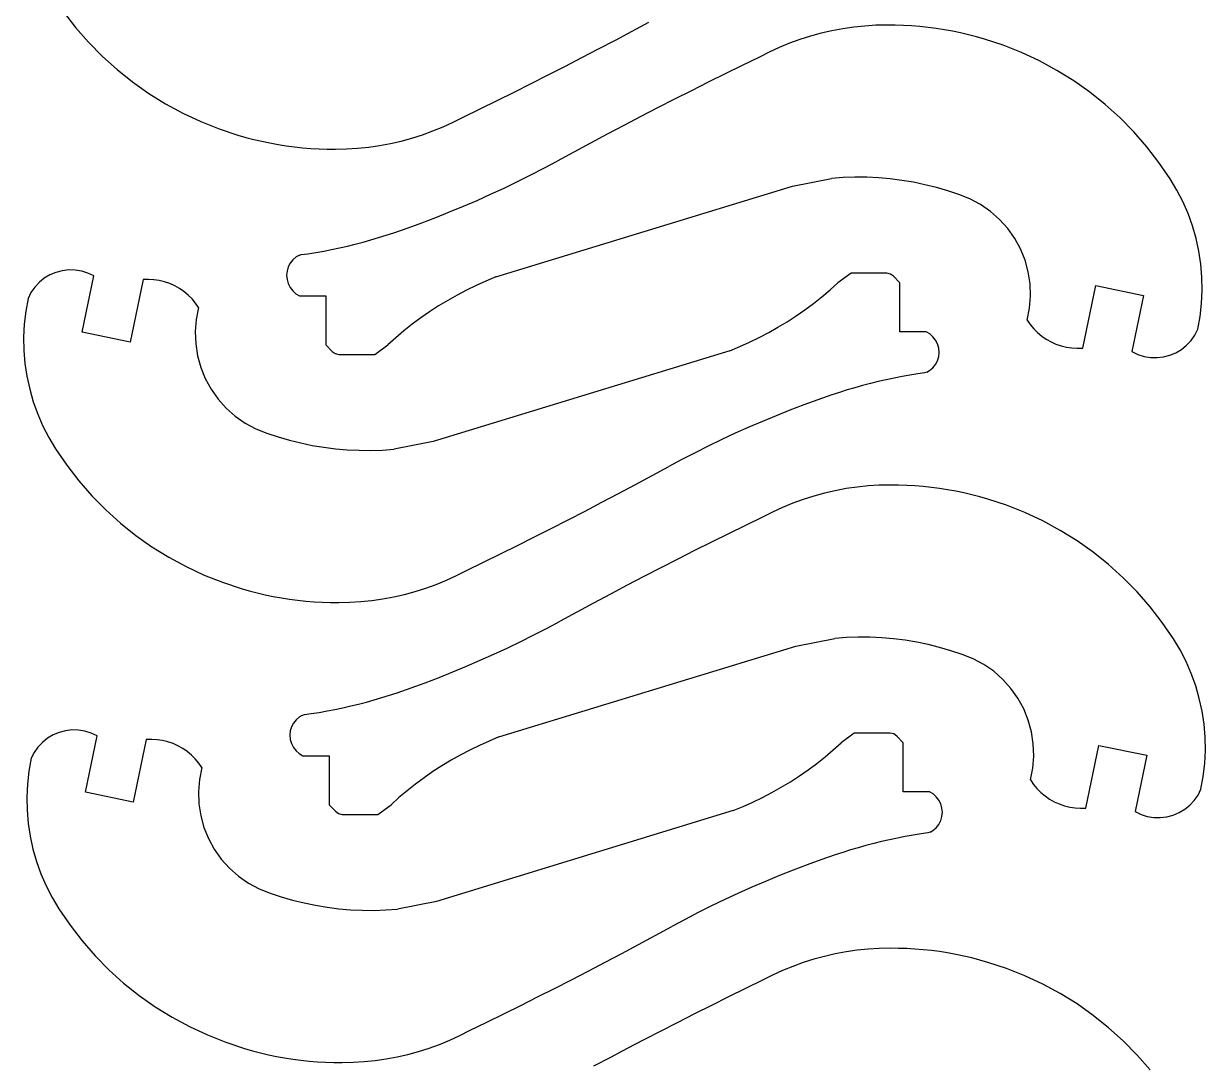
# Model space of a CAD drawing. Extents: x -3998 to 3998, y -3549 to 3549.
# Drawn here: x -1637.4 to -1275.3, y -2669.4 to -2350.4 of the extents above; entities that cross this region are included whole.
import ezdxf

# ---------------------------------------------------------------- set-up
doc = ezdxf.new("R2010")
doc.units = 0
doc.header["$MEASUREMENT"] = 0
doc.layers.get('0').update_dxf_attribs({"linetype": 'CONTINUOUS'})

msp = doc.modelspace()

# ---------------------------------------------------------------- linework, layer by layer
for p, q in [((-1625.23, -2346.72), (-1621.52, -2351.51)), ((-1450.96, -2352.65), (-1445.84, -2349.9)), ((-1621.52, -2351.51), (-1617.54, -2356.08)), ((-1456.09, -2355.38), (-1450.96, -2352.65)), ((-1396.28, -2354.18), (-1399.52, -2355.21)), ((-1393.01, -2353.29), (-1396.28, -2354.18)), ((-1389.7, -2352.53), (-1393.01, -2353.29)), ((-1386.36, -2351.91), (-1389.7, -2352.53)), ((-1383, -2351.43), (-1386.36, -2351.91)), ((-1379.63, -2351.09), (-1383, -2351.43)), ((-1376.24, -2350.88), (-1379.63, -2351.09)), ((-1372.85, -2350.82), (-1376.24, -2350.88)), ((-1370.32, -2350.83), (-1372.85, -2350.82)), ((-1367.8, -2350.9), (-1370.32, -2350.83)), ((-1365.27, -2351.04), (-1367.8, -2350.9)), ((-1362.76, -2351.24), (-1365.27, -2351.04)), ((-1360.24, -2351.51), (-1362.76, -2351.24)), ((-1357.74, -2351.84), (-1360.24, -2351.51)), ((-1355.24, -2352.23), (-1357.74, -2351.84)), ((-1352.75, -2352.68), (-1355.24, -2352.23)), ((-1350.28, -2353.2), (-1352.75, -2352.68)), ((-1347.82, -2353.78), (-1350.28, -2353.2)), ((-1345.38, -2354.42), (-1347.82, -2353.78)), ((-1617.54, -2356.08), (-1613.29, -2360.4)), ((-1461.23, -2358.09), (-1456.09, -2355.38)), ((-1405.84, -2357.66), (-1408.93, -2359.07)), ((-1402.7, -2356.37), (-1405.84, -2357.66)), ((-1399.52, -2355.21), (-1402.7, -2356.37)), ((-1342.95, -2355.12), (-1345.38, -2354.42)), ((-1337.19, -2357.01), (-1342.95, -2355.12)), ((-1331.56, -2359.24), (-1337.19, -2357.01)), ((-1613.29, -2360.4), (-1608.79, -2364.46)), ((-1471.55, -2363.45), (-1466.39, -2360.78)), ((-1466.39, -2360.78), (-1461.23, -2358.09)), ((-1411.95, -2360.62), (-1417.18, -2363.16)), ((-1408.93, -2359.07), (-1411.95, -2360.62)), ((-1326.07, -2361.81), (-1331.56, -2359.24)), ((-1608.79, -2364.46), (-1604.06, -2368.24)), ((-1476.72, -2366.09), (-1471.55, -2363.45)), ((-1417.18, -2363.16), (-1422.39, -2365.72)), ((-1320.74, -2364.69), (-1326.07, -2361.81)), ((-1315.59, -2367.89), (-1320.74, -2364.69)), ((-1604.06, -2368.24), (-1599.11, -2371.74)), ((-1487.1, -2371.32), (-1481.91, -2368.72)), ((-1481.91, -2368.72), (-1476.72, -2366.09)), ((-1427.6, -2368.31), (-1432.79, -2370.91)), ((-1422.39, -2365.72), (-1427.6, -2368.31)), ((-1310.64, -2371.39), (-1315.59, -2367.89)), ((-1599.11, -2371.74), (-1593.96, -2374.94)), ((-1492.31, -2373.91), (-1487.1, -2371.32)), ((-1432.79, -2370.91), (-1437.98, -2373.54)), ((-1305.91, -2375.17), (-1310.64, -2371.39)), ((-1593.96, -2374.94), (-1588.63, -2377.82)), ((-1497.52, -2376.47), (-1492.31, -2373.91)), ((-1437.98, -2373.54), (-1443.15, -2376.19)), ((-1301.41, -2379.23), (-1305.91, -2375.17)), ((-1588.63, -2377.82), (-1583.14, -2380.39)), ((-1505.77, -2380.56), (-1502.75, -2379.02)), ((-1502.75, -2379.02), (-1497.52, -2376.47)), ((-1448.31, -2378.85), (-1453.47, -2381.54)), ((-1443.15, -2376.19), (-1448.31, -2378.85)), ((-1297.16, -2383.55), (-1301.41, -2379.23)), ((-1583.14, -2380.39), (-1577.51, -2382.62)), ((-1577.51, -2382.62), (-1571.75, -2384.52)), ((-1511.99, -2383.26), (-1508.86, -2381.97)), ((-1508.86, -2381.97), (-1505.77, -2380.56)), ((-1453.47, -2381.54), (-1458.61, -2384.25)), ((-1571.75, -2384.52), (-1569.32, -2385.22)), ((-1569.32, -2385.22), (-1566.88, -2385.86)), ((-1566.88, -2385.86), (-1564.42, -2386.43)), ((-1564.42, -2386.43), (-1561.94, -2386.95)), ((-1525, -2387.1), (-1521.69, -2386.34)), ((-1521.69, -2386.34), (-1518.42, -2385.45)), ((-1518.42, -2385.45), (-1515.18, -2384.42)), ((-1515.18, -2384.42), (-1511.99, -2383.26)), ((-1458.61, -2384.25), (-1463.74, -2386.98)), ((-1293.17, -2388.12), (-1297.16, -2383.55)), ((-1561.94, -2386.95), (-1559.46, -2387.4)), ((-1559.46, -2387.4), (-1556.96, -2387.8)), ((-1556.96, -2387.8), (-1554.46, -2388.12)), ((-1554.46, -2388.12), (-1551.94, -2388.39)), ((-1551.94, -2388.39), (-1549.42, -2388.59)), ((-1549.42, -2388.59), (-1546.9, -2388.73)), ((-1546.9, -2388.73), (-1544.38, -2388.8)), ((-1544.38, -2388.8), (-1541.85, -2388.82)), ((-1541.85, -2388.82), (-1538.46, -2388.75)), ((-1538.46, -2388.75), (-1535.07, -2388.55)), ((-1535.07, -2388.55), (-1531.69, -2388.2)), ((-1531.69, -2388.2), (-1528.34, -2387.72)), ((-1528.34, -2387.72), (-1525, -2387.1)), ((-1468.86, -2389.73), (-1473.97, -2392.5)), ((-1463.74, -2386.98), (-1468.86, -2389.73)), ((-1289.47, -2392.91), (-1293.17, -2388.12)), ((-1477.98, -2394.65), (-1473.97, -2392.5)), ((-1286.05, -2397.92), (-1289.47, -2392.91)), ((-1486.1, -2398.78), (-1482.03, -2396.74)), ((-1482.03, -2396.74), (-1477.98, -2394.65)), ((-1386.25, -2397.56), (-1389.85, -2397.82)), ((-1382.65, -2397.44), (-1386.25, -2397.56)), ((-1379.04, -2397.47), (-1382.65, -2397.44)), ((-1375.44, -2397.64), (-1379.04, -2397.47)), ((-1371.85, -2397.95), (-1375.44, -2397.64)), ((-1494.33, -2402.68), (-1490.2, -2400.76)), ((-1492.75, -2428.02), (-1401.77, -2400.2)), ((-1490.2, -2400.76), (-1486.1, -2398.78)), ((-1401.77, -2400.2), (-1389.85, -2397.82)), ((-1368.28, -2398.4), (-1371.85, -2397.95)), ((-1364.72, -2399), (-1368.28, -2398.4)), ((-1361.19, -2399.73), (-1364.72, -2399)), ((-1357.69, -2400.6), (-1361.19, -2399.73)), ((-1354.23, -2401.61), (-1357.69, -2400.6)), ((-1283.99, -2401.36), (-1286.05, -2397.92)), ((-1282.16, -2404.93), (-1283.99, -2401.36)), ((-1502.67, -2406.34), (-1498.49, -2404.54)), ((-1498.49, -2404.54), (-1494.33, -2402.68)), ((-1350.81, -2402.76), (-1354.23, -2401.61)), ((-1347.44, -2404.04), (-1350.81, -2402.76)), ((-1344.16, -2405.79), (-1347.44, -2404.04)), ((-1280.56, -2408.6), (-1282.16, -2404.93)), ((-1511.11, -2409.77), (-1506.88, -2408.09)), ((-1506.88, -2408.09), (-1502.67, -2406.34)), ((-1341.11, -2407.91), (-1344.16, -2405.79)), ((-1338.32, -2410.37), (-1341.11, -2407.91)), ((-1279.21, -2412.38), (-1280.56, -2408.6)), ((-1519.64, -2412.96), (-1515.36, -2411.4)), ((-1515.36, -2411.4), (-1511.11, -2409.77)), ((-1335.84, -2413.14), (-1338.32, -2410.37)), ((-1528.65, -2415.97), (-1526.29, -2415.23)), ((-1526.29, -2415.23), (-1523.94, -2414.46)), ((-1523.94, -2414.46), (-1519.64, -2412.96)), ((-1333.69, -2416.18), (-1335.84, -2413.14)), ((-1278.11, -2416.24), (-1279.21, -2412.38)), ((-1543.04, -2419.59), (-1540.62, -2419.08)), ((-1540.62, -2419.08), (-1538.2, -2418.53)), ((-1538.2, -2418.53), (-1535.8, -2417.95)), ((-1535.8, -2417.95), (-1533.41, -2417.33)), ((-1533.41, -2417.33), (-1531.02, -2416.67)), ((-1531.02, -2416.67), (-1528.65, -2415.97)), ((-1331.91, -2419.44), (-1333.69, -2416.18)), ((-1330.52, -2422.89), (-1331.91, -2419.44)), ((-1277.26, -2420.15), (-1278.11, -2416.24)), ((-1554.92, -2422.75), (-1555.73, -2423.78)), ((-1553.92, -2421.89), (-1554.92, -2422.75)), ((-1553.13, -2421.43), (-1553.92, -2421.89)), ((-1553.13, -2421.43), (-1552.4, -2421.18)), ((-1552.4, -2421.18), (-1550.34, -2420.88)), ((-1550.34, -2420.88), (-1547.9, -2420.49)), ((-1547.9, -2420.49), (-1545.46, -2420.06)), ((-1545.46, -2420.06), (-1543.04, -2419.59)), ((-1329.54, -2426.48), (-1330.52, -2422.89)), ((-1276.66, -2424.12), (-1277.26, -2420.15)), ((-1627.56, -2426.62), (-1629.41, -2427.4)), ((-1625.62, -2426.12), (-1627.56, -2426.62)), ((-1623.64, -2425.88), (-1625.62, -2426.12)), ((-1621.63, -2425.93), (-1623.64, -2425.88)), ((-1619.66, -2426.26), (-1621.63, -2425.93)), ((-1617.75, -2426.86), (-1619.66, -2426.26)), ((-1556.71, -2426.2), (-1556.84, -2427.51)), ((-1556.33, -2424.94), (-1556.71, -2426.2)), ((-1555.73, -2423.78), (-1556.33, -2424.94)), ((-1328.98, -2430.15), (-1329.54, -2426.48)), ((-1276.33, -2428.12), (-1276.66, -2424.12)), ((-1632.69, -2429.68), (-1634.05, -2431.14)), ((-1631.13, -2428.42), (-1632.69, -2429.68)), ((-1629.41, -2427.4), (-1631.13, -2428.42)), ((-1619.52, -2444.98), (-1615.94, -2427.72)), ((-1615.94, -2427.72), (-1617.75, -2426.86)), ((-1600.85, -2428.82), (-1604.84, -2448.03)), ((-1599.18, -2428.77), (-1600.85, -2428.82)), ((-1597.51, -2428.87), (-1599.18, -2428.77)), ((-1595.86, -2429.12), (-1597.51, -2428.87)), ((-1594.24, -2429.52), (-1595.86, -2429.12)), ((-1592.66, -2430.06), (-1594.24, -2429.52)), ((-1591.14, -2430.75), (-1592.66, -2430.06)), ((-1556.84, -2427.51), (-1556.72, -2428.81)), ((-1556.72, -2428.81), (-1556.36, -2430.07)), ((-1556.36, -2430.07), (-1555.76, -2431.24)), ((-1495.78, -2429.27), (-1498.76, -2430.61)), ((-1492.75, -2428.02), (-1495.78, -2429.27)), ((-1390.29, -2432), (-1387.85, -2429.82)), ((-1383.85, -2426.82), (-1387.85, -2429.82)), ((-1372.85, -2426.82), (-1383.85, -2426.82)), ((-1371.75, -2427.12), (-1372.85, -2426.82)), ((-1370.85, -2427.82), (-1371.75, -2427.12)), ((-1368.85, -2429.82), (-1370.85, -2427.82)), ((-1368.85, -2444.82), (-1368.85, -2429.82)), ((-1328.85, -2433.87), (-1328.98, -2430.15)), ((-1276.25, -2432.13), (-1276.33, -2428.12)), ((-1635.2, -2432.78), (-1636.11, -2434.57)), ((-1634.05, -2431.14), (-1635.2, -2432.78)), ((-1589.68, -2431.57), (-1591.14, -2430.75)), ((-1588.3, -2432.51), (-1589.68, -2431.57)), ((-1587.02, -2433.58), (-1588.3, -2432.51)), ((-1585.84, -2434.76), (-1587.02, -2433.58)), ((-1555.76, -2431.24), (-1554.96, -2432.28)), ((-1554.96, -2432.28), (-1553.98, -2433.15)), ((-1553.98, -2433.15), (-1552.85, -2433.82)), ((-1552.85, -2433.82), (-1544.85, -2433.82)), ((-1544.85, -2433.82), (-1544.85, -2448.82)), ((-1504.61, -2433.58), (-1507.46, -2435.19)), ((-1501.71, -2432.05), (-1504.61, -2433.58)), ((-1498.76, -2430.61), (-1501.71, -2432.05)), ((-1392.8, -2434.11), (-1390.29, -2432)), ((-1329.16, -2437.57), (-1328.85, -2433.87)), ((-1312.85, -2449.82), (-1308.86, -2430.6)), ((-1308.86, -2430.6), (-1294.17, -2433.65)), ((-1294.17, -2433.65), (-1297.76, -2450.91)), ((-1276.44, -2436.13), (-1276.25, -2432.13)), ((-1636.11, -2434.57), (-1636.82, -2438.51)), ((-1584.76, -2436.04), (-1585.84, -2434.76)), ((-1583.81, -2437.41), (-1584.76, -2436.04)), ((-1583.81, -2437.41), (-1584.54, -2441.06)), ((-1510.26, -2436.89), (-1513.01, -2438.67)), ((-1507.46, -2435.19), (-1510.26, -2436.89)), ((-1398, -2438.09), (-1395.37, -2436.14)), ((-1395.37, -2436.14), (-1392.8, -2434.11)), ((-1329.89, -2441.22), (-1329.16, -2437.57)), ((-1276.88, -2440.12), (-1276.44, -2436.13)), ((-1636.82, -2438.51), (-1637.26, -2442.5)), ((-1584.54, -2441.06), (-1584.85, -2444.76)), ((-1515.7, -2440.54), (-1518.33, -2442.49)), ((-1513.01, -2438.67), (-1515.7, -2440.54)), ((-1403.44, -2441.74), (-1400.69, -2439.96)), ((-1400.69, -2439.96), (-1398, -2438.09)), ((-1277.59, -2444.07), (-1276.88, -2440.12)), ((-1637.26, -2442.5), (-1637.45, -2446.51)), ((-1584.85, -2444.76), (-1584.72, -2448.48)), ((-1520.9, -2444.52), (-1523.41, -2446.63)), ((-1518.33, -2442.49), (-1520.9, -2444.52)), ((-1409.09, -2445.06), (-1406.24, -2443.44)), ((-1406.24, -2443.44), (-1403.44, -2441.74)), ((-1360.85, -2444.82), (-1368.85, -2444.82)), ((-1359.72, -2445.48), (-1360.85, -2444.82)), ((-1329.89, -2441.22), (-1328.94, -2442.59)), ((-1328.94, -2442.59), (-1327.86, -2443.87)), ((-1327.86, -2443.87), (-1326.68, -2445.05)), ((-1278.5, -2445.85), (-1277.59, -2444.07)), ((-1637.45, -2446.51), (-1637.37, -2450.52)), ((-1604.84, -2448.03), (-1619.52, -2444.98)), ((-1523.41, -2446.63), (-1525.85, -2448.82)), ((-1417.92, -2449.36), (-1414.94, -2448.02)), ((-1414.94, -2448.02), (-1411.99, -2446.58)), ((-1411.99, -2446.58), (-1409.09, -2445.06)), ((-1358.74, -2446.35), (-1359.72, -2445.48)), ((-1357.93, -2447.39), (-1358.74, -2446.35)), ((-1357.34, -2448.56), (-1357.93, -2447.39)), ((-1326.68, -2445.05), (-1325.4, -2446.12)), ((-1325.4, -2446.12), (-1324.02, -2447.07)), ((-1324.02, -2447.07), (-1322.56, -2447.89)), ((-1322.56, -2447.89), (-1321.04, -2448.57)), ((-1281.01, -2448.95), (-1279.65, -2447.49)), ((-1279.65, -2447.49), (-1278.5, -2445.85)), ((-1637.37, -2450.52), (-1637.04, -2454.51)), ((-1584.72, -2448.48), (-1584.16, -2452.16)), ((-1544.85, -2448.82), (-1542.85, -2450.82)), ((-1542.85, -2450.82), (-1541.95, -2451.52)), ((-1541.95, -2451.52), (-1540.85, -2451.82)), ((-1540.85, -2451.82), (-1529.85, -2451.82)), ((-1529.85, -2451.82), (-1525.85, -2448.82)), ((-1420.95, -2450.62), (-1511.93, -2478.43)), ((-1420.95, -2450.62), (-1417.92, -2449.36)), ((-1356.98, -2449.82), (-1357.34, -2448.56)), ((-1356.99, -2452.43), (-1356.86, -2451.13)), ((-1356.86, -2451.13), (-1356.98, -2449.82)), ((-1321.04, -2448.57), (-1319.46, -2449.11)), ((-1319.46, -2449.11), (-1317.84, -2449.51)), ((-1317.84, -2449.51), (-1316.19, -2449.76)), ((-1316.19, -2449.76), (-1314.52, -2449.87)), ((-1314.52, -2449.87), (-1312.85, -2449.82)), ((-1297.76, -2450.91), (-1295.95, -2451.77)), ((-1295.95, -2451.77), (-1294.04, -2452.37)), ((-1288.07, -2452.52), (-1286.14, -2452.01)), ((-1286.14, -2452.01), (-1284.29, -2451.23)), ((-1284.29, -2451.23), (-1282.57, -2450.21)), ((-1282.57, -2450.21), (-1281.01, -2448.95)), ((-1637.04, -2454.51), (-1636.44, -2458.48)), ((-1584.16, -2452.16), (-1583.18, -2455.74)), ((-1358.78, -2455.88), (-1357.97, -2454.85)), ((-1357.97, -2454.85), (-1357.37, -2453.69)), ((-1357.37, -2453.69), (-1356.99, -2452.43)), ((-1294.04, -2452.37), (-1292.06, -2452.7)), ((-1292.06, -2452.7), (-1290.06, -2452.75)), ((-1290.06, -2452.75), (-1288.07, -2452.52)), ((-1636.44, -2458.48), (-1635.59, -2462.4)), ((-1583.18, -2455.74), (-1581.79, -2459.19)), ((-1581.79, -2459.19), (-1580.01, -2462.46)), ((-1370.66, -2459.05), (-1373.08, -2459.55)), ((-1368.23, -2458.58), (-1370.66, -2459.05)), ((-1365.8, -2458.14), (-1368.23, -2458.58)), ((-1363.36, -2457.75), (-1365.8, -2458.14)), ((-1361.3, -2457.45), (-1363.36, -2457.75)), ((-1360.57, -2457.2), (-1361.3, -2457.45)), ((-1360.57, -2457.2), (-1359.77, -2456.74)), ((-1359.77, -2456.74), (-1358.78, -2455.88)), ((-1635.59, -2462.4), (-1634.49, -2466.25)), ((-1580.01, -2462.46), (-1577.86, -2465.49)), ((-1385.05, -2462.66), (-1387.41, -2463.4)), ((-1382.68, -2461.97), (-1385.05, -2462.66)), ((-1380.29, -2461.31), (-1382.68, -2461.97)), ((-1377.9, -2460.68), (-1380.29, -2461.31)), ((-1375.5, -2460.1), (-1377.9, -2460.68)), ((-1373.08, -2459.55), (-1375.5, -2460.1)), ((-1634.49, -2466.25), (-1633.14, -2470.03)), ((-1577.86, -2465.49), (-1575.38, -2468.26)), ((-1394.06, -2465.67), (-1398.34, -2467.24)), ((-1389.76, -2464.17), (-1394.06, -2465.67)), ((-1387.41, -2463.4), (-1389.76, -2464.17)), ((-1633.14, -2470.03), (-1631.54, -2473.71)), ((-1575.38, -2468.26), (-1572.59, -2470.72)), ((-1402.59, -2468.86), (-1406.82, -2470.54)), ((-1398.34, -2467.24), (-1402.59, -2468.86)), ((-1631.54, -2473.71), (-1629.71, -2477.27)), ((-1572.59, -2470.72), (-1569.53, -2472.84)), ((-1569.53, -2472.84), (-1566.26, -2474.59)), ((-1411.03, -2472.29), (-1415.21, -2474.09)), ((-1406.82, -2470.54), (-1411.03, -2472.29)), ((-1629.71, -2477.27), (-1627.65, -2480.72)), ((-1566.26, -2474.59), (-1562.89, -2475.87)), ((-1562.89, -2475.87), (-1559.47, -2477.02)), ((-1559.47, -2477.02), (-1556.01, -2478.03)), ((-1419.37, -2475.95), (-1423.5, -2477.87)), ((-1415.21, -2474.09), (-1419.37, -2475.95)), ((-1627.65, -2480.72), (-1624.23, -2485.72)), ((-1556.01, -2478.03), (-1552.51, -2478.9)), ((-1552.51, -2478.9), (-1548.98, -2479.64)), ((-1548.98, -2479.64), (-1545.42, -2480.23)), ((-1545.42, -2480.23), (-1541.85, -2480.68)), ((-1541.85, -2480.68), (-1538.25, -2481)), ((-1538.25, -2481), (-1534.65, -2481.16)), ((-1527.45, -2481.07), (-1523.85, -2480.82)), ((-1511.93, -2478.43), (-1523.85, -2480.82)), ((-1427.6, -2479.85), (-1431.67, -2481.89)), ((-1423.5, -2477.87), (-1427.6, -2479.85)), ((-1534.65, -2481.16), (-1531.05, -2481.19)), ((-1531.05, -2481.19), (-1527.45, -2481.07)), ((-1435.72, -2483.98), (-1439.73, -2486.13)), ((-1431.67, -2481.89), (-1435.72, -2483.98)), ((-1624.23, -2485.72), (-1620.52, -2490.51)), ((-1444.84, -2488.9), (-1439.73, -2486.13)), ((-1620.52, -2490.51), (-1616.54, -2495.08)), ((-1455.09, -2494.38), (-1449.96, -2491.65)), ((-1449.96, -2491.65), (-1444.84, -2488.9)), ((-1375.24, -2491.88), (-1378.63, -2492.09)), ((-1371.85, -2491.82), (-1375.24, -2491.88)), ((-1369.32, -2491.83), (-1371.85, -2491.82)), ((-1366.8, -2491.9), (-1369.32, -2491.83)), ((-1364.27, -2492.04), (-1366.8, -2491.9)), ((-1616.54, -2495.08), (-1612.29, -2499.4)), ((-1460.23, -2497.09), (-1455.09, -2494.38)), ((-1395.28, -2495.18), (-1398.52, -2496.21)), ((-1392.01, -2494.29), (-1395.28, -2495.18)), ((-1388.7, -2493.53), (-1392.01, -2494.29)), ((-1385.36, -2492.91), (-1388.7, -2493.53)), ((-1382, -2492.43), (-1385.36, -2492.91)), ((-1378.63, -2492.09), (-1382, -2492.43)), ((-1361.76, -2492.24), (-1364.27, -2492.04)), ((-1359.24, -2492.51), (-1361.76, -2492.24)), ((-1356.74, -2492.84), (-1359.24, -2492.51)), ((-1354.24, -2493.23), (-1356.74, -2492.84)), ((-1351.75, -2493.68), (-1354.24, -2493.23)), ((-1349.28, -2494.2), (-1351.75, -2493.68)), ((-1346.82, -2494.78), (-1349.28, -2494.2)), ((-1344.38, -2495.42), (-1346.82, -2494.78)), ((-1341.95, -2496.12), (-1344.38, -2495.42)), ((-1465.39, -2499.78), (-1460.23, -2497.09)), ((-1404.84, -2498.66), (-1407.93, -2500.07)), ((-1401.7, -2497.37), (-1404.84, -2498.66)), ((-1398.52, -2496.21), (-1401.7, -2497.37)), ((-1336.19, -2498.01), (-1341.95, -2496.12)), ((-1330.56, -2500.24), (-1336.19, -2498.01)), ((-1612.29, -2499.4), (-1607.79, -2503.46)), ((-1475.72, -2505.09), (-1470.55, -2502.45)), ((-1470.55, -2502.45), (-1465.39, -2499.78)), ((-1410.95, -2501.62), (-1416.18, -2504.16)), ((-1407.93, -2500.07), (-1410.95, -2501.62)), ((-1325.07, -2502.81), (-1330.56, -2500.24)), ((-1607.79, -2503.46), (-1603.06, -2507.24)), ((-1480.91, -2507.72), (-1475.72, -2505.09)), ((-1416.18, -2504.16), (-1421.39, -2506.72)), ((-1319.74, -2505.69), (-1325.07, -2502.81)), ((-1314.59, -2508.89), (-1319.74, -2505.69)), ((-1603.06, -2507.24), (-1598.11, -2510.74)), ((-1486.1, -2510.32), (-1480.91, -2507.72)), ((-1426.6, -2509.31), (-1431.79, -2511.91)), ((-1421.39, -2506.72), (-1426.6, -2509.31)), ((-1309.64, -2512.39), (-1314.59, -2508.89)), ((-1598.11, -2510.74), (-1592.96, -2513.94)), ((-1496.52, -2515.47), (-1491.31, -2512.91)), ((-1491.31, -2512.91), (-1486.1, -2510.32)), ((-1431.79, -2511.91), (-1436.98, -2514.54)), ((-1304.91, -2516.17), (-1309.64, -2512.39)), ((-1592.96, -2513.94), (-1587.63, -2516.82)), ((-1587.63, -2516.82), (-1582.14, -2519.39)), ((-1501.75, -2518.02), (-1496.52, -2515.47)), ((-1442.15, -2517.19), (-1447.31, -2519.85)), ((-1436.98, -2514.54), (-1442.15, -2517.19)), ((-1300.41, -2520.23), (-1304.91, -2516.17)), ((-1582.14, -2519.39), (-1576.51, -2521.62)), ((-1507.86, -2520.97), (-1504.77, -2519.56)), ((-1504.77, -2519.56), (-1501.75, -2518.02)), ((-1447.31, -2519.85), (-1452.47, -2522.54)), ((-1296.16, -2524.55), (-1300.41, -2520.23)), ((-1576.51, -2521.62), (-1570.75, -2523.52)), ((-1570.75, -2523.52), (-1568.32, -2524.22)), ((-1568.32, -2524.22), (-1565.88, -2524.86)), ((-1520.69, -2525.34), (-1517.42, -2524.45)), ((-1517.42, -2524.45), (-1514.18, -2523.42)), ((-1514.18, -2523.42), (-1510.99, -2522.26)), ((-1510.99, -2522.26), (-1507.86, -2520.97)), ((-1452.47, -2522.54), (-1457.61, -2525.25)), ((-1565.88, -2524.86), (-1563.42, -2525.43)), ((-1563.42, -2525.43), (-1560.94, -2525.95)), ((-1560.94, -2525.95), (-1558.46, -2526.4)), ((-1558.46, -2526.4), (-1555.96, -2526.8)), ((-1555.96, -2526.8), (-1553.46, -2527.12)), ((-1553.46, -2527.12), (-1550.94, -2527.39)), ((-1550.94, -2527.39), (-1548.42, -2527.59)), ((-1548.42, -2527.59), (-1545.9, -2527.73)), ((-1545.9, -2527.73), (-1543.38, -2527.8)), ((-1543.38, -2527.8), (-1540.85, -2527.82)), ((-1540.85, -2527.82), (-1537.46, -2527.75)), ((-1537.46, -2527.75), (-1534.07, -2527.55)), ((-1534.07, -2527.55), (-1530.69, -2527.2)), ((-1530.69, -2527.2), (-1527.34, -2526.72)), ((-1527.34, -2526.72), (-1524, -2526.1)), ((-1524, -2526.1), (-1520.69, -2525.34)), ((-1462.74, -2527.98), (-1467.86, -2530.73)), ((-1457.61, -2525.25), (-1462.74, -2527.98)), ((-1292.17, -2529.12), (-1296.16, -2524.55)), ((-1467.86, -2530.73), (-1472.97, -2533.5)), ((-1288.47, -2533.91), (-1292.17, -2529.12)), ((-1476.98, -2535.65), (-1472.97, -2533.5)), ((-1285.05, -2538.92), (-1288.47, -2533.91)), ((-1485.1, -2539.78), (-1481.03, -2537.74)), ((-1481.03, -2537.74), (-1476.98, -2535.65)), ((-1400.77, -2541.2), (-1388.85, -2538.82)), ((-1385.25, -2538.56), (-1388.85, -2538.82)), ((-1381.65, -2538.44), (-1385.25, -2538.56)), ((-1378.04, -2538.47), (-1381.65, -2538.44)), ((-1374.44, -2538.64), (-1378.04, -2538.47)), ((-1370.85, -2538.95), (-1374.44, -2538.64)), ((-1367.28, -2539.4), (-1370.85, -2538.95)), ((-1282.99, -2542.36), (-1285.05, -2538.92)), ((-1493.33, -2543.68), (-1489.2, -2541.76)), ((-1491.75, -2569.02), (-1400.77, -2541.2)), ((-1489.2, -2541.76), (-1485.1, -2539.78)), ((-1363.72, -2540), (-1367.28, -2539.4)), ((-1360.19, -2540.73), (-1363.72, -2540)), ((-1356.69, -2541.6), (-1360.19, -2540.73)), ((-1353.23, -2542.61), (-1356.69, -2541.6)), ((-1349.81, -2543.76), (-1353.23, -2542.61)), ((-1281.16, -2545.93), (-1282.99, -2542.36)), ((-1501.67, -2547.34), (-1497.49, -2545.54)), ((-1497.49, -2545.54), (-1493.33, -2543.68)), ((-1346.44, -2545.04), (-1349.81, -2543.76)), ((-1343.16, -2546.79), (-1346.44, -2545.04)), ((-1279.56, -2549.6), (-1281.16, -2545.93)), ((-1510.11, -2550.77), (-1505.88, -2549.09)), ((-1505.88, -2549.09), (-1501.67, -2547.34)), ((-1340.11, -2548.91), (-1343.16, -2546.79)), ((-1337.32, -2551.37), (-1340.11, -2548.91)), ((-1278.21, -2553.38), (-1279.56, -2549.6)), ((-1518.64, -2553.96), (-1514.36, -2552.4)), ((-1514.36, -2552.4), (-1510.11, -2550.77)), ((-1334.84, -2554.14), (-1337.32, -2551.37)), ((-1277.11, -2557.24), (-1278.21, -2553.38)), ((-1530.02, -2557.67), (-1527.65, -2556.97)), ((-1527.65, -2556.97), (-1525.29, -2556.23)), ((-1525.29, -2556.23), (-1522.94, -2555.46)), ((-1522.94, -2555.46), (-1518.64, -2553.96)), ((-1332.69, -2557.18), (-1334.84, -2554.14)), ((-1544.46, -2561.06), (-1542.04, -2560.59)), ((-1542.04, -2560.59), (-1539.62, -2560.08)), ((-1539.62, -2560.08), (-1537.2, -2559.53)), ((-1537.2, -2559.53), (-1534.8, -2558.95)), ((-1534.8, -2558.95), (-1532.41, -2558.33)), ((-1532.41, -2558.33), (-1530.02, -2557.67)), ((-1330.91, -2560.44), (-1332.69, -2557.18)), ((-1329.52, -2563.89), (-1330.91, -2560.44)), ((-1276.26, -2561.15), (-1277.11, -2557.24)), ((-1553.92, -2563.75), (-1554.73, -2564.78)), ((-1552.92, -2562.89), (-1553.92, -2563.75)), ((-1552.13, -2562.43), (-1552.92, -2562.89)), ((-1552.13, -2562.43), (-1551.4, -2562.18)), ((-1551.4, -2562.18), (-1549.34, -2561.88)), ((-1549.34, -2561.88), (-1546.9, -2561.49)), ((-1546.9, -2561.49), (-1544.46, -2561.06)), ((-1328.54, -2567.48), (-1329.52, -2563.89)), ((-1275.66, -2565.12), (-1276.26, -2561.15)), ((-1626.56, -2567.62), (-1628.41, -2568.4)), ((-1624.62, -2567.12), (-1626.56, -2567.62)), ((-1622.64, -2566.88), (-1624.62, -2567.12)), ((-1620.63, -2566.93), (-1622.64, -2566.88)), ((-1618.66, -2567.26), (-1620.63, -2566.93)), ((-1616.75, -2567.86), (-1618.66, -2567.26)), ((-1614.94, -2568.72), (-1616.75, -2567.86)), ((-1555.71, -2567.2), (-1555.84, -2568.51)), ((-1555.33, -2565.94), (-1555.71, -2567.2)), ((-1554.73, -2564.78), (-1555.33, -2565.94)), ((-1382.85, -2567.82), (-1386.85, -2570.82)), ((-1371.85, -2567.82), (-1382.85, -2567.82)), ((-1370.75, -2568.12), (-1371.85, -2567.82)), ((-1327.98, -2571.15), (-1328.54, -2567.48)), ((-1275.33, -2569.12), (-1275.66, -2565.12)), ((-1631.69, -2570.68), (-1633.05, -2572.14)), ((-1630.13, -2569.42), (-1631.69, -2570.68)), ((-1628.41, -2568.4), (-1630.13, -2569.42)), ((-1618.52, -2585.98), (-1614.94, -2568.72)), ((-1599.85, -2569.82), (-1603.84, -2589.03)), ((-1598.18, -2569.77), (-1599.85, -2569.82)), ((-1596.51, -2569.87), (-1598.18, -2569.77)), ((-1594.86, -2570.12), (-1596.51, -2569.87)), ((-1593.24, -2570.52), (-1594.86, -2570.12)), ((-1591.66, -2571.06), (-1593.24, -2570.52)), ((-1590.14, -2571.75), (-1591.66, -2571.06)), ((-1555.84, -2568.51), (-1555.72, -2569.81)), ((-1555.72, -2569.81), (-1555.36, -2571.07)), ((-1555.36, -2571.07), (-1554.76, -2572.24)), ((-1494.78, -2570.27), (-1497.76, -2571.61)), ((-1491.75, -2569.02), (-1494.78, -2570.27)), ((-1389.29, -2573), (-1386.85, -2570.82)), ((-1369.85, -2568.82), (-1370.75, -2568.12)), ((-1367.85, -2570.82), (-1369.85, -2568.82)), ((-1367.85, -2585.82), (-1367.85, -2570.82)), ((-1327.85, -2574.87), (-1327.98, -2571.15)), ((-1311.85, -2590.82), (-1307.86, -2571.6)), ((-1307.86, -2571.6), (-1293.17, -2574.65)), ((-1275.25, -2573.13), (-1275.33, -2569.12)), ((-1634.2, -2573.78), (-1635.11, -2575.57)), ((-1633.05, -2572.14), (-1634.2, -2573.78)), ((-1588.68, -2572.57), (-1590.14, -2571.75)), ((-1587.3, -2573.51), (-1588.68, -2572.57)), ((-1586.02, -2574.58), (-1587.3, -2573.51)), ((-1584.84, -2575.76), (-1586.02, -2574.58)), ((-1554.76, -2572.24), (-1553.96, -2573.28)), ((-1553.96, -2573.28), (-1552.98, -2574.15)), ((-1552.98, -2574.15), (-1551.85, -2574.82)), ((-1551.85, -2574.82), (-1543.85, -2574.82)), ((-1543.85, -2574.82), (-1543.85, -2589.82)), ((-1503.61, -2574.58), (-1506.46, -2576.19)), ((-1500.71, -2573.05), (-1503.61, -2574.58)), ((-1497.76, -2571.61), (-1500.71, -2573.05)), ((-1394.37, -2577.14), (-1391.8, -2575.11)), ((-1391.8, -2575.11), (-1389.29, -2573)), ((-1328.16, -2578.57), (-1327.85, -2574.87)), ((-1293.17, -2574.65), (-1296.76, -2591.91)), ((-1275.44, -2577.13), (-1275.25, -2573.13)), ((-1635.11, -2575.57), (-1635.82, -2579.51)), ((-1583.76, -2577.04), (-1584.84, -2575.76)), ((-1582.81, -2578.41), (-1583.76, -2577.04)), ((-1582.81, -2578.41), (-1583.54, -2582.06)), ((-1509.26, -2577.89), (-1512.01, -2579.67)), ((-1506.46, -2576.19), (-1509.26, -2577.89)), ((-1397, -2579.09), (-1394.37, -2577.14)), ((-1328.89, -2582.22), (-1328.16, -2578.57)), ((-1275.88, -2581.12), (-1275.44, -2577.13)), ((-1635.82, -2579.51), (-1636.26, -2583.5)), ((-1583.54, -2582.06), (-1583.85, -2585.76)), ((-1514.7, -2581.54), (-1517.33, -2583.49)), ((-1512.01, -2579.67), (-1514.7, -2581.54)), ((-1402.44, -2582.74), (-1399.69, -2580.96)), ((-1399.69, -2580.96), (-1397, -2579.09)), ((-1328.89, -2582.22), (-1327.94, -2583.59)), ((-1276.59, -2585.07), (-1275.88, -2581.12)), ((-1636.26, -2583.5), (-1636.45, -2587.51)), ((-1603.84, -2589.03), (-1618.52, -2585.98)), ((-1583.85, -2585.76), (-1583.72, -2589.48)), ((-1519.9, -2585.52), (-1522.41, -2587.63)), ((-1517.33, -2583.49), (-1519.9, -2585.52)), ((-1410.99, -2587.58), (-1408.09, -2586.06)), ((-1408.09, -2586.06), (-1405.24, -2584.44)), ((-1405.24, -2584.44), (-1402.44, -2582.74)), ((-1359.85, -2585.82), (-1367.85, -2585.82)), ((-1358.72, -2586.48), (-1359.85, -2585.82)), ((-1327.94, -2583.59), (-1326.86, -2584.87)), ((-1326.86, -2584.87), (-1325.68, -2586.05)), ((-1325.68, -2586.05), (-1324.4, -2587.12)), ((-1277.5, -2586.85), (-1276.59, -2585.07)), ((-1636.45, -2587.51), (-1636.37, -2591.52)), ((-1583.72, -2589.48), (-1583.16, -2593.16)), ((-1522.41, -2587.63), (-1524.85, -2589.82)), ((-1416.92, -2590.36), (-1413.94, -2589.02)), ((-1413.94, -2589.02), (-1410.99, -2587.58)), ((-1357.74, -2587.35), (-1358.72, -2586.48)), ((-1356.93, -2588.39), (-1357.74, -2587.35)), ((-1356.34, -2589.56), (-1356.93, -2588.39)), ((-1355.98, -2590.82), (-1356.34, -2589.56)), ((-1324.4, -2587.12), (-1323.02, -2588.07)), ((-1323.02, -2588.07), (-1321.56, -2588.89)), ((-1321.56, -2588.89), (-1320.04, -2589.57)), ((-1320.04, -2589.57), (-1318.46, -2590.11)), ((-1280.01, -2589.95), (-1278.65, -2588.49)), ((-1278.65, -2588.49), (-1277.5, -2586.85)), ((-1636.37, -2591.52), (-1636.04, -2595.51)), ((-1583.16, -2593.16), (-1582.18, -2596.74)), ((-1543.85, -2589.82), (-1541.85, -2591.82)), ((-1541.85, -2591.82), (-1540.95, -2592.52)), ((-1540.95, -2592.52), (-1539.85, -2592.82)), ((-1539.85, -2592.82), (-1528.85, -2592.82)), ((-1528.85, -2592.82), (-1524.85, -2589.82)), ((-1419.95, -2591.62), (-1510.93, -2619.43)), ((-1419.95, -2591.62), (-1416.92, -2590.36)), ((-1355.99, -2593.43), (-1355.86, -2592.13)), ((-1355.86, -2592.13), (-1355.98, -2590.82)), ((-1318.46, -2590.11), (-1316.84, -2590.51)), ((-1316.84, -2590.51), (-1315.19, -2590.76)), ((-1315.19, -2590.76), (-1313.52, -2590.87)), ((-1313.52, -2590.87), (-1311.85, -2590.82)), ((-1296.76, -2591.91), (-1294.95, -2592.77)), ((-1294.95, -2592.77), (-1293.04, -2593.37)), ((-1287.07, -2593.52), (-1285.14, -2593.01)), ((-1285.14, -2593.01), (-1283.29, -2592.23)), ((-1283.29, -2592.23), (-1281.57, -2591.21)), ((-1281.57, -2591.21), (-1280.01, -2589.95)), ((-1636.04, -2595.51), (-1635.44, -2599.48)), ((-1582.18, -2596.74), (-1580.79, -2600.19)), ((-1358.77, -2597.74), (-1357.78, -2596.88)), ((-1357.78, -2596.88), (-1356.97, -2595.85)), ((-1356.97, -2595.85), (-1356.37, -2594.69)), ((-1356.37, -2594.69), (-1355.99, -2593.43)), ((-1293.04, -2593.37), (-1291.06, -2593.7)), ((-1291.06, -2593.7), (-1289.06, -2593.75)), ((-1289.06, -2593.75), (-1287.07, -2593.52)), ((-1635.44, -2599.48), (-1634.59, -2603.4)), ((-1580.79, -2600.19), (-1579.01, -2603.46)), ((-1372.08, -2600.55), (-1374.5, -2601.1)), ((-1369.66, -2600.05), (-1372.08, -2600.55)), ((-1367.23, -2599.58), (-1369.66, -2600.05)), ((-1364.8, -2599.14), (-1367.23, -2599.58)), ((-1362.36, -2598.75), (-1364.8, -2599.14)), ((-1360.3, -2598.45), (-1362.36, -2598.75)), ((-1359.57, -2598.2), (-1360.3, -2598.45)), ((-1359.57, -2598.2), (-1358.77, -2597.74)), ((-1634.59, -2603.4), (-1633.49, -2607.25)), ((-1579.01, -2603.46), (-1576.86, -2606.49)), ((-1384.05, -2603.66), (-1386.41, -2604.4)), ((-1381.68, -2602.97), (-1384.05, -2603.66)), ((-1379.29, -2602.31), (-1381.68, -2602.97)), ((-1376.9, -2601.68), (-1379.29, -2602.31)), ((-1374.5, -2601.1), (-1376.9, -2601.68)), ((-1633.49, -2607.25), (-1632.14, -2611.03)), ((-1576.86, -2606.49), (-1574.38, -2609.26)), ((-1393.06, -2606.67), (-1397.34, -2608.24)), ((-1388.76, -2605.17), (-1393.06, -2606.67)), ((-1386.41, -2604.4), (-1388.76, -2605.17)), ((-1632.14, -2611.03), (-1630.54, -2614.71)), ((-1574.38, -2609.26), (-1571.59, -2611.72)), ((-1401.59, -2609.86), (-1405.82, -2611.54)), ((-1397.34, -2608.24), (-1401.59, -2609.86)), ((-1630.54, -2614.71), (-1628.71, -2618.27)), ((-1571.59, -2611.72), (-1568.53, -2613.84)), ((-1568.53, -2613.84), (-1565.26, -2615.59)), ((-1410.03, -2613.29), (-1414.21, -2615.09)), ((-1405.82, -2611.54), (-1410.03, -2613.29)), ((-1628.71, -2618.27), (-1626.65, -2621.72)), ((-1565.26, -2615.59), (-1561.89, -2616.87)), ((-1561.89, -2616.87), (-1558.47, -2618.02)), ((-1558.47, -2618.02), (-1555.01, -2619.03)), ((-1418.37, -2616.95), (-1422.5, -2618.87)), ((-1414.21, -2615.09), (-1418.37, -2616.95)), ((-1626.65, -2621.72), (-1623.23, -2626.72)), ((-1555.01, -2619.03), (-1551.51, -2619.9)), ((-1551.51, -2619.9), (-1547.98, -2620.64)), ((-1547.98, -2620.64), (-1544.42, -2621.23)), ((-1544.42, -2621.23), (-1540.85, -2621.68)), ((-1540.85, -2621.68), (-1537.25, -2622)), ((-1537.25, -2622), (-1533.65, -2622.16)), ((-1533.65, -2622.16), (-1530.05, -2622.19)), ((-1530.05, -2622.19), (-1526.45, -2622.07)), ((-1526.45, -2622.07), (-1522.85, -2621.82)), ((-1510.93, -2619.43), (-1522.85, -2621.82)), ((-1426.6, -2620.85), (-1430.67, -2622.89)), ((-1422.5, -2618.87), (-1426.6, -2620.85)), ((-1434.72, -2624.98), (-1438.73, -2627.13)), ((-1430.67, -2622.89), (-1434.72, -2624.98)), ((-1623.23, -2626.72), (-1619.52, -2631.51)), ((-1443.84, -2629.9), (-1438.73, -2627.13)), ((-1619.52, -2631.51), (-1615.54, -2636.08)), ((-1454.09, -2635.38), (-1448.96, -2632.65)), ((-1448.96, -2632.65), (-1443.84, -2629.9)), ((-1615.54, -2636.08), (-1611.29, -2640.4)), ((-1459.23, -2638.09), (-1454.09, -2635.38)), ((-1392.01, -2636.29), (-1395.28, -2637.18)), ((-1388.7, -2635.53), (-1392.01, -2636.29)), ((-1385.36, -2634.91), (-1388.7, -2635.53)), ((-1382, -2634.43), (-1385.36, -2634.91)), ((-1378.63, -2634.09), (-1382, -2634.43)), ((-1375.24, -2633.88), (-1378.63, -2634.09)), ((-1371.85, -2633.82), (-1375.24, -2633.88)), ((-1369.32, -2633.83), (-1371.85, -2633.82)), ((-1366.8, -2633.9), (-1369.32, -2633.83)), ((-1364.27, -2634.04), (-1366.8, -2633.9)), ((-1361.76, -2634.24), (-1364.27, -2634.04)), ((-1359.24, -2634.51), (-1361.76, -2634.24)), ((-1356.74, -2634.84), (-1359.24, -2634.51)), ((-1354.24, -2635.23), (-1356.74, -2634.84)), ((-1351.75, -2635.68), (-1354.24, -2635.23)), ((-1349.28, -2636.2), (-1351.75, -2635.68)), ((-1346.82, -2636.78), (-1349.28, -2636.2)), ((-1344.38, -2637.42), (-1346.82, -2636.78)), ((-1611.29, -2640.4), (-1606.79, -2644.46)), ((-1464.39, -2640.78), (-1459.23, -2638.09)), ((-1401.7, -2639.37), (-1404.84, -2640.66)), ((-1398.52, -2638.21), (-1401.7, -2639.37)), ((-1395.28, -2637.18), (-1398.52, -2638.21)), ((-1341.95, -2638.12), (-1344.38, -2637.42)), ((-1336.19, -2640.01), (-1341.95, -2638.12)), ((-1330.56, -2642.24), (-1336.19, -2640.01)), ((-1474.72, -2646.09), (-1469.55, -2643.45)), ((-1469.55, -2643.45), (-1464.39, -2640.78)), ((-1410.95, -2643.62), (-1416.18, -2646.16)), ((-1407.93, -2642.07), (-1410.95, -2643.62)), ((-1404.84, -2640.66), (-1407.93, -2642.07)), ((-1325.07, -2644.81), (-1330.56, -2642.24)), ((-1606.79, -2644.46), (-1602.06, -2648.24)), ((-1479.91, -2648.72), (-1474.72, -2646.09)), ((-1416.18, -2646.16), (-1421.39, -2648.72)), ((-1319.74, -2647.69), (-1325.07, -2644.81)), ((-1602.06, -2648.24), (-1597.11, -2651.74)), ((-1485.1, -2651.32), (-1479.91, -2648.72)), ((-1421.39, -2648.72), (-1426.6, -2651.31)), ((-1314.59, -2650.89), (-1319.74, -2647.69)), ((-1309.64, -2654.39), (-1314.59, -2650.89)), ((-1597.11, -2651.74), (-1591.96, -2654.94)), ((-1495.52, -2656.47), (-1490.31, -2653.91)), ((-1490.31, -2653.91), (-1485.1, -2651.32)), ((-1431.79, -2653.91), (-1436.98, -2656.54)), ((-1426.6, -2651.31), (-1431.79, -2653.91)), ((-1304.91, -2658.17), (-1309.64, -2654.39)), ((-1591.96, -2654.94), (-1586.63, -2657.82)), ((-1586.63, -2657.82), (-1581.14, -2660.39)), ((-1500.75, -2659.02), (-1495.52, -2656.47)), ((-1436.98, -2656.54), (-1442.15, -2659.19)), ((-1300.41, -2662.23), (-1304.91, -2658.17)), ((-1581.14, -2660.39), (-1575.51, -2662.62)), ((-1509.99, -2663.26), (-1506.86, -2661.97)), ((-1506.86, -2661.97), (-1503.77, -2660.56)), ((-1503.77, -2660.56), (-1500.75, -2659.02)), ((-1447.31, -2661.85), (-1452.47, -2664.54)), ((-1442.15, -2659.19), (-1447.31, -2661.85)), ((-1575.51, -2662.62), (-1569.75, -2664.52)), ((-1569.75, -2664.52), (-1567.32, -2665.22)), ((-1567.32, -2665.22), (-1564.88, -2665.86)), ((-1519.69, -2666.34), (-1516.42, -2665.45)), ((-1516.42, -2665.45), (-1513.18, -2664.42)), ((-1513.18, -2664.42), (-1509.99, -2663.26)), ((-1452.47, -2664.54), (-1457.61, -2667.25)), ((-1296.16, -2666.55), (-1300.41, -2662.23)), ((-1564.88, -2665.86), (-1562.42, -2666.43)), ((-1562.42, -2666.43), (-1559.94, -2666.95)), ((-1559.94, -2666.95), (-1557.46, -2667.4)), ((-1557.46, -2667.4), (-1554.96, -2667.8)), ((-1554.96, -2667.8), (-1552.46, -2668.12)), ((-1552.46, -2668.12), (-1549.94, -2668.39)), ((-1549.94, -2668.39), (-1547.42, -2668.59)), ((-1547.42, -2668.59), (-1544.9, -2668.73)), ((-1544.9, -2668.73), (-1542.38, -2668.8)), ((-1542.38, -2668.8), (-1539.85, -2668.82)), ((-1539.85, -2668.82), (-1536.46, -2668.75)), ((-1536.46, -2668.75), (-1533.07, -2668.55)), ((-1533.07, -2668.55), (-1529.69, -2668.2)), ((-1529.69, -2668.2), (-1526.34, -2667.72)), ((-1526.34, -2667.72), (-1523, -2667.1)), ((-1523, -2667.1), (-1519.69, -2666.34)), ((-1457.61, -2667.25), (-1462.74, -2669.98)), ((-1292.17, -2671.12), (-1296.16, -2666.55))]:
    msp.add_line(p, q)

doc.saveas('drawing.dxf')
